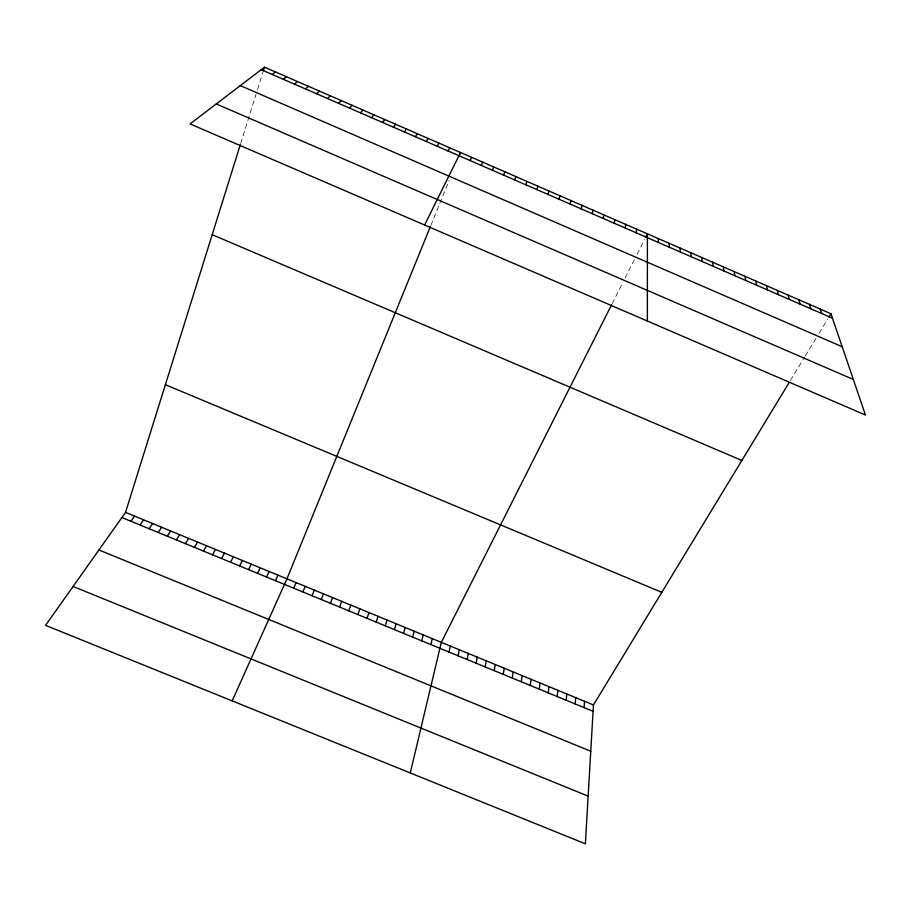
<?xml version="1.0" encoding="UTF-8"?>
<svg xmlns="http://www.w3.org/2000/svg" width="911" height="911" viewBox="0 0 911 911"><rect width="100%" height="100%" fill="white"/><g stroke="black" fill="none" stroke-linecap="round" stroke-linejoin="round"><path stroke-width="0.68" stroke-dasharray="4.55 3.42" d="M240.686 143.426L256.002 94.345M257.528 89.46L262.926 72.163M430.857 225.404L449.191 180.378M612.192 303.591L622.031 284.107M625.14 277.935L635.832 256.72M637.108 254.203L644.521 239.513M790.441 380.434L804.618 357.066M805.335 355.894L817.645 335.601M819.103 333.198L827.632 319.146"/><path stroke-width="1.37" d="M647.368 321.025L647.391 233.831L645.66 237.236M636.39 232.897L636.482 229.082M625.39 228.114L625.572 224.334M789.04 382.734L593.448 704.955L585.374 843.814L45.55 625.356L125.524 512.403L240.276 144.735M584.122 707.608L584.555 701.299M614.378 223.32L614.652 219.585M575.171 703.93L575.661 697.632M566.209 700.24L566.756 693.977M557.236 696.551L557.851 690.31M603.355 218.526L603.72 214.825M548.263 692.861L548.934 686.632M539.266 689.172L540.007 682.965M592.321 213.721L592.776 210.065M530.27 685.471L531.067 679.287M521.274 681.77L522.128 675.609M512.267 678.057L513.178 671.931M581.264 208.915L581.822 205.294M503.248 674.356L504.227 668.241M494.217 670.644L495.265 664.552M570.206 204.098L570.855 200.522M485.187 666.932L486.292 660.862M476.146 663.208L477.307 657.161M467.092 659.496L468.322 653.472M559.138 199.281L559.878 195.74M458.039 655.772L459.326 649.759M448.975 652.037L450.33 646.058M548.046 194.464L548.877 190.957M410.269 772.949L441.323 642.357L611.588 304.798M430.823 644.578L432.304 638.645M421.736 640.843L423.273 634.933M536.955 189.636L537.877 186.163M412.637 637.096L414.243 631.209M403.539 633.35L405.201 627.485M394.417 629.603L396.148 623.762M525.852 184.808L526.865 181.38M385.307 625.857L387.095 620.038M263.313 70.91L264.486 67.186L830.934 313.714L865.45 415.029L190.057 123.919L264.486 67.186M376.175 622.099L378.031 616.314M514.726 179.968L515.842 176.575M367.042 618.353L368.955 612.579M357.898 614.583L359.879 608.844M348.742 610.825L350.792 605.098M503.601 175.128L504.808 171.769M339.587 607.056L341.693 601.362M330.42 603.287L332.595 597.616M492.452 170.277L493.751 166.964M321.241 599.518L323.485 593.858M430.345 226.668L286.954 578.838L232.191 700.889M459.087 156.077L460.533 152.513L424.606 225.006M312.063 595.737L314.363 590.112M302.873 591.956L305.231 586.354M481.293 165.426L482.693 162.147M293.672 588.176L296.098 582.596M470.133 160.564L471.625 157.33M275.498 580.706L278.049 575.171M266.524 577.016L269.144 571.504M257.54 573.326L260.227 567.826M248.555 569.626L251.299 564.16M239.547 565.925L242.36 560.481M448.064 150.964L449.738 147.81M230.551 562.224L233.421 556.803M221.532 558.523L224.47 553.125M212.514 554.81L215.508 549.435M437.166 146.227L438.931 143.107M203.483 551.098L206.546 545.746M194.453 547.386L197.573 542.056M185.411 543.662L188.6 538.355M426.257 141.478L428.113 138.392M828.953 316.971L830.934 313.714M176.358 539.938L179.615 534.655M167.294 536.215L170.619 530.954M415.325 136.73L417.284 133.678M158.229 532.491L161.611 527.253M149.153 528.756L152.604 523.552M140.078 525.021L143.585 519.839M404.393 131.97L406.443 128.963M130.99 521.286L134.566 516.127M393.45 127.21L395.59 124.238M382.495 122.438L384.727 119.512M371.529 117.667L373.852 114.786M360.54 112.896L362.965 110.049M349.551 108.113L352.067 105.3M338.55 103.33L341.158 100.552M327.539 98.536L330.237 95.803M316.504 93.742L319.305 91.043M305.47 88.936L308.362 86.283M294.424 84.131L297.407 81.512M283.367 79.314L286.441 76.74M272.287 74.497L275.475 71.969M73.085 586.479L588.142 796.123M98.935 549.971L590.749 751.233M125.524 512.403L593.448 704.955M121.892 517.539L593.072 711.297M165.392 384.693L661.807 592.332M212.206 234.685L741.861 460.454M216.271 103.934L853.334 379.466M261.206 69.68L832.46 318.19M240.31 85.611L842.185 346.738M820.23 309.057L821.665 313.498M809.515 304.388L810.858 308.795M798.788 299.719L800.04 304.092M788.038 295.039L789.211 299.377M777.288 290.358L778.37 294.663M766.527 285.678L767.517 289.937M755.754 280.987L756.654 285.211M744.97 276.295L745.779 280.486M734.164 271.592L734.892 275.748M723.357 266.889L723.994 271M712.539 262.186L713.085 266.263M701.709 257.471L702.165 261.503M690.868 252.746L691.233 256.754M680.016 248.031L680.289 251.994M669.152 243.294L669.334 247.223M658.277 238.568L658.368 242.451"/></g></svg>
